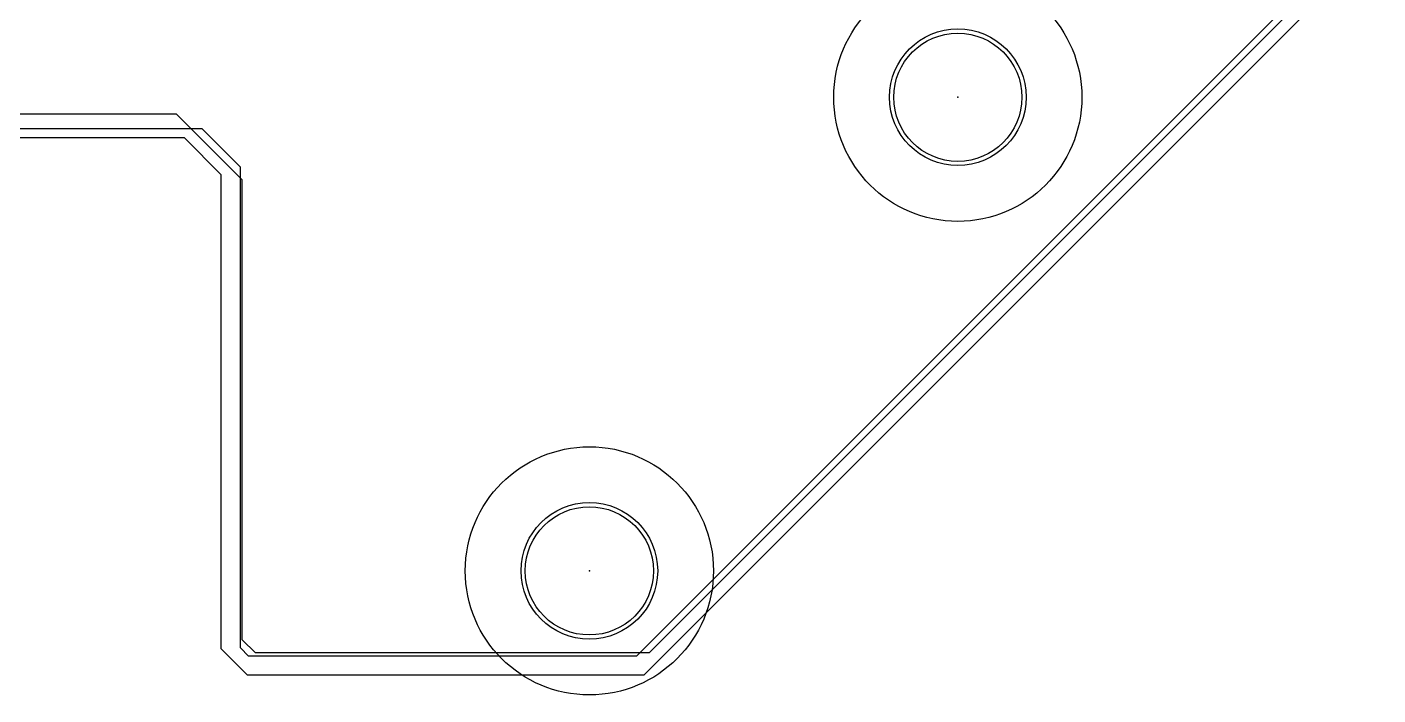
# Model space of a CAD drawing. Extents: x 103 to 286, y -140 to -65.
# Drawn here: x 252.92 to 285.59, y -140.08 to -123.94 of the extents above; entities that cross this region are included whole.
import ezdxf

# ---------------------------------------------------------------- set-up
doc = ezdxf.new("R2010")
doc.units = 0
for name, color, linetype in [('1', 82, 'CONTINUOUS'), ('16', 175, 'CONTINUOUS'), ('20', 7, 'CONTINUOUS'), ('23', 7, 'CONTINUOUS'), ('29', 253, 'CONTINUOUS'), ('30', 253, 'CONTINUOUS'), ('39', 22, 'CONTINUOUS'), ('40', 175, 'CONTINUOUS')]:
    doc.layers.add(name, color=color, linetype=linetype)

msp = doc.modelspace()

# ---------------------------------------------------------------- linework, layer by layer
at = {"layer": '1'}
for p, q in [((285.2928, -121.5136), (267.6601, -139.1463)), ((257.1598, -126.4006), (174.0154, -126.4006)), ((258.0843, -127.3251), (257.1598, -126.4006)), ((258.0843, -138.9482), (258.0843, -127.3251)), ((258.2824, -139.1463), (258.0843, -138.9482)), ((267.6601, -139.1463), (258.2824, -139.1463))]:
    msp.add_line(p, q, dxfattribs=at)
at = {"layer": '16'}
for p, q in [((285.4325, -121.6025), (267.97, -139.065)), ((256.54, -126.0475), (174.625, -126.0475)), ((258.1275, -127.635), (256.54, -126.0475)), ((258.1275, -138.7475), (258.1275, -127.635)), ((258.445, -139.065), (258.1275, -138.7475)), ((267.97, -139.065), (258.445, -139.065))]:
    msp.add_line(p, q, dxfattribs=at)
at = {"layer": '20'}
for p, q in [((285.5913, -121.8565), (267.843, -139.6047)), ((256.7305, -126.619), (174.4027, -126.619)), ((257.6195, -127.508), (256.7305, -126.619)), ((257.6195, -138.9698), (257.6195, -127.508)), ((258.2545, -139.6047), (257.6195, -138.9698)), ((267.843, -139.6047), (258.2545, -139.6047))]:
    msp.add_line(p, q, dxfattribs=at)
for centre in [(275.4313, -125.6348), (266.5222, -137.0838)]:
    msp.add_circle(centre, 1.55, dxfattribs=at)
at = {"layer": '23'}
for p in [(275.4313, -125.6348), (266.5222, -137.0838)]:
    msp.add_point(p, dxfattribs=at)
at = {"layer": '29'}
for centre in [(275.4313, -125.6348), (266.5222, -137.0838)]:
    msp.add_circle(centre, 1.6516, dxfattribs=at)
at = {"layer": '30'}
for centre in [(275.4313, -125.6348), (266.5222, -137.0838)]:
    msp.add_circle(centre, 1.6516, dxfattribs=at)
at = {"layer": '39'}
for centre in [(275.4313, -125.6348), (266.5222, -137.0838)]:
    msp.add_circle(centre, 3, dxfattribs=at)
at = {"layer": '40'}
for centre in [(275.4313, -125.6348), (266.5222, -137.0838)]:
    msp.add_circle(centre, 3, dxfattribs=at)

doc.saveas('drawing.dxf')
